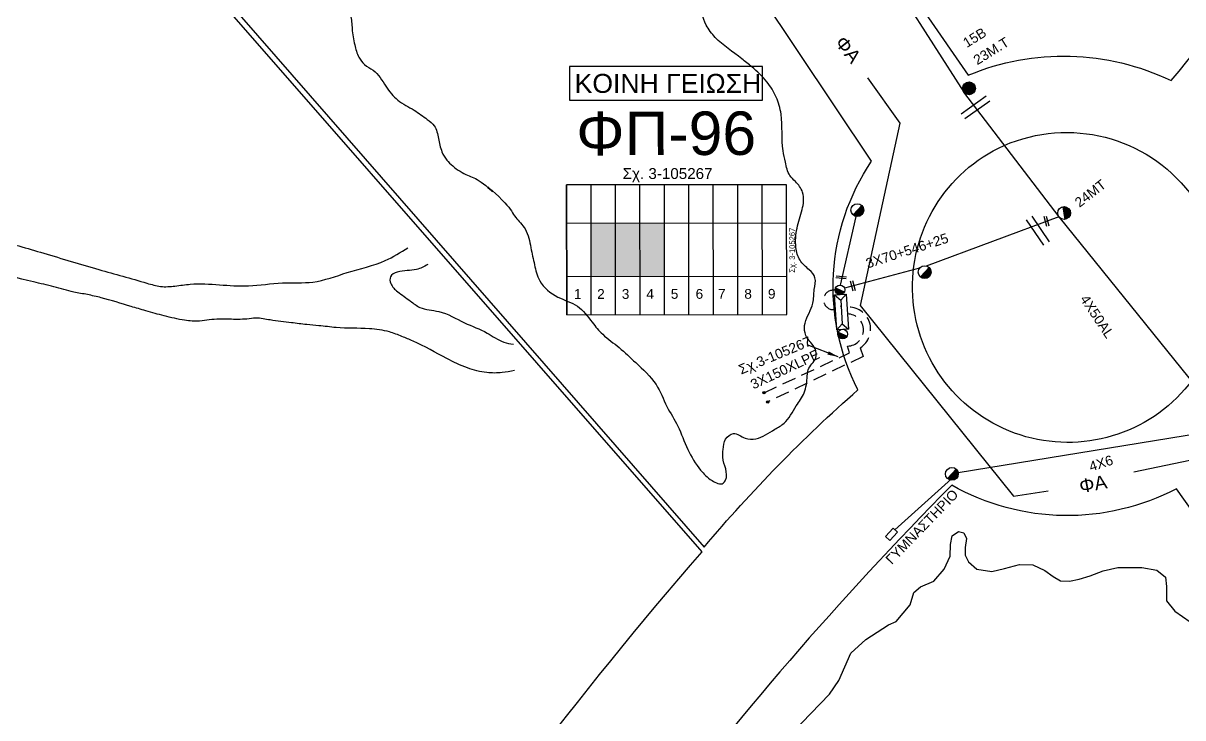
# Model space of a CAD drawing. Header units: millimetres. Extents: x 745 to 5694, y 762 to 3401.
# Drawn here: x 1699 to 1912.4, y 913 to 1040.9 of the extents above; entities that cross this region are included whole.
import ezdxf
from ezdxf.enums import TextEntityAlignment as Align

# ---------------------------------------------------------------- set-up
doc = ezdxf.new("R2010")
doc.units = ezdxf.units.MM
doc.linetypes.add('DASHED', pattern=[19.05, 12.7, -6.35])
for name, color, linetype in [('Άγνωστα', 7, 'Continuous'), ('Ασφαλειοκιβώτια Χ.Τ 9 αναχωρήσεων', 7, 'Continuous'), ('Επιγραφές - Σχήματα', 7, 'Continuous'), ('Μηχανική τομή', 7, 'Continuous'), ('Στύλος Ξύλινος', 7, 'Continuous'), ('Στύλος Ξύλινος @ 1', 7, 'Continuous'), ('Στύλος ΦΜ', 7, 'Continuous'), ('Στύλος ΦΜ @ 1', 7, 'Continuous'), ('Συνδέσεις', 7, 'Continuous'), ('Συνεστραμμένα ΧΤ   3x70+54.6+25 AL', 7, 'SYN_LINE'), ('Τομή', 7, 'Continuous'), ('Υποσταθμός εναέριος 2 στύλων', 7, 'Continuous'), ('Υποσταθμός πόλεως', 7, 'Continuous'), ('Υπόβαθρο ΔΕΗ', 7, 'Continuous'), ('Υπόγεια καλώδια Παροχών ΧΤ   4x50AL', 7, 'DASHED'), ('Υπόγεια καλώδια Παροχών ΧΤ   4x6', 7, 'DASHED')]:
    doc.layers.add(name, color=color, linetype=linetype)
doc.styles.add('arial', font='arial.ttf')
doc.styles.get("Standard").update_dxf_attribs({"font": 'arial.ttf'})
doc.linetypes.add('SYN_LINE', pattern='A,0.5,-0.0001,["/\\/\\/\\/",Standard,S=0.1,R=0,X=0,Y=-0.05],-0.25', length=0.7501)
doc.dimstyles.new('ISO-25', dxfattribs={"dimtxt": 2.5, "dimasz": 2.5, "dimexe": 1.25, "dimexo": 0.625, "dimtad": 1, "dimtxsty": 'Standard', "dimcen": 2.5, "dimadec": 0, "dimazin": 0, "dimtfac": 1, "dimtmove": 0, "dimatfit": 3, "dimfxl": 1, "dimarcsym": 0})

# ---------------------------------------------------------------- blocks, each defined once
blk = doc.blocks.new('ΥΠΑΡΧΩΝ ΤΣΙΜΕΝΤΕΝΙΟΣ ΣΤΥΛΟΣ')
at = {"layer": 'Στύλος ΦΜ'}
blk.add_hatch(color=256, dxfattribs=at).paths.add_polyline_path([(-1.29, -2.28, 0.574793), (2.62, 0, 0.268822), (1.3, 2.27)])
blk.add_line((-1.29, -2.28), (1.3, 2.27), dxfattribs=at)
blk.add_circle((0, 0), 2.62, dxfattribs=at)
at = {"layer": 'Στύλος ΦΜ', "flags": 4}
for tag, p in [('ΑΡΙΘΜΟΣ', (-4.68, 8.05)), ('ΤΥΠΟΣ', (-4.91, 3.03))]:
    blk.add_attdef(tag, p, '', height=4, dxfattribs=at)
blk = doc.blocks.new('ΥΠΑΡΧΩΝ ΞΥΛΙΝΟΣ ΣΤΥΛΟΣ')
at = {"layer": 'Στύλος Ξύλινος'}
h = blk.add_hatch(color=7, dxfattribs=at)
h.paths.add_polyline_path([(-2.62, 0, 0.270008), (-1.29, -2.28), (1.3, 2.27, 0.576266)])
h.paths.add_polyline_path([(-1.29, -2.28, 0.574793), (2.62, 0, 0.268822), (1.3, 2.27)])
at = {"layer": 'Στύλος Ξύλινος', "color": 7}
blk.add_line((-1.29, -2.28), (1.3, 2.27), dxfattribs=at)
blk.add_circle((0, 0), 2.62, dxfattribs=at)
at = {"layer": 'Στύλος Ξύλινος', "flags": 4}
for tag, p in [('ΑΡΙΘΜΟΣ', (-4.91, 8.6)), ('ΤΥΠΟΣ', (-4.85, 3.39))]:
    blk.add_attdef(tag, p, '', height=4, dxfattribs=at)
blk = doc.blocks.new('ΥΠΟΣΤΑΘΜΟΣ ΕΝΑΕΡΙΟΣ ΕΠΙ 2 ΣΤΥΛΩΝ')
at = {"layer": 'Υποσταθμός εναέριος 2 στύλων', "linetype": 'Continuous'}
for points in [[(-11.97, -2.11, 0.574793), (-8.45, -0.07, 0.268822), (-9.64, 1.98)], [(9.68, -2.15, 0.574793), (13.19, -0.1, 0.268822), (12.01, 1.95)]]:
    blk.add_hatch(color=256, dxfattribs=at).paths.add_polyline_path(points)
for p, q in [((-11.97, -2.11), (-9.64, 1.98)), ((9.68, -2.15), (12.01, 1.95))]:
    blk.add_line(p, q, dxfattribs=at)
for centre in [(-10.81, -0.07), (10.84, -0.1)]:
    blk.add_circle(centre, 2.36, dxfattribs=at)
at = {"layer": 'Υποσταθμός πόλεως', "linetype": 'Continuous', "ltscale": 40}
blk.add_lwpolyline([(-8.57, 2.82), (8.57, 2.82), (8.57, -2.82), (-8.57, -2.82)], close=True, dxfattribs=at)
for points in [[(-5.75, 0), (-8.57, 2.82)], [(-8.57, -2.82), (-5.75, 0)], [(-5.75, 0), (5.75, 0)], [(5.75, 0), (8.57, 2.82)], [(8.57, -2.82), (5.75, 0)]]:
    blk.add_lwpolyline(points, dxfattribs=at)
at = {"layer": 'Υποσταθμός εναέριος 2 στύλων', "ltscale": 40, "flags": 1}
for tag, p in [('ΜΕΤΑΣΧΗΜΑΤΙΣΜΟΣ', (14.09, 2.51)), ('ΙΣΧΥΣ', (14.07, -0.28)), ('ΑΡΙΘΜΟΣ', (14.19, -3))]:
    blk.add_attdef(tag, p, '', height=1.8, dxfattribs=at)
blk = doc.blocks.new('ΑΣΦΑΛΕΙΟΚΙΒΩΤΙΟ ΥΠΟΣΤΑΘΜΟΥ 9 ΑΝΑΧΩΡΗΣΕΩΝ')
at = {"layer": 'Ασφαλειοκιβώτια Χ.Τ 9 αναχωρήσεων', "ltscale": 40}
for p, q in [((-23.8, 40.36), (24.02, 40.36)), ((-9.72, 40.36), (-9.72, -40.64)), ((9.94, 40.36), (9.94, -40.64)), ((-23.8, 31.36), (24.02, 31.36)), ((-23.8, 22.36), (24.02, 22.36)), ((-23.8, 13.36), (24.02, 13.36)), ((-23.8, 4.36), (24.02, 4.36)), ((-23.8, -4.64), (24.02, -4.64)), ((-23.8, -13.64), (24.02, -13.64)), ((-23.8, -22.64), (24.02, -22.64)), ((-23.8, -31.64), (24.02, -31.64))]:
    blk.add_line(p, q, dxfattribs=at)
at = {"layer": 'Ασφαλειοκιβώτια Χ.Τ 9 αναχωρήσεων'}
blk.add_lwpolyline([(-23.8, -40.64), (24.02, -40.64), (24.02, 40.36), (-23.8, 40.36)], close=True, dxfattribs=at)
for s, p in [('1', (-17.96, 37.74)), ('2', (-17.96, 29.17)), ('3', (-17.96, 20.09)), ('4', (-17.96, 11.07)), ('5', (-17.96, 2.06)), ('6', (-17.96, -7.08)), ('7', (-17.96, -15.32)), ('8', (-17.96, -25)), ('9', (-17.96, -33.7))]:
    blk.add_text(s, height=3.6, rotation=270, dxfattribs=at).set_placement(p)
at = {"layer": 'Ασφαλειοκιβώτια Χ.Τ 9 αναχωρήσεων', "ltscale": 40}
for tag, height, p in [('ΟΝΟΜΑ', 5, (-0.16, 44.31)), ('ΚΕΙΜΕΝΟ 1', 2, (17.06, 35.59)), ('ΚΕΙΜΕΝΟ 2', 2, (17.06, 26.88)), ('ΚΕΙΜΕΝΟ 3', 2, (17.06, 17.69)), ('ΚΕΙΜΕΝΟ 4', 2, (17.06, 8.71)), ('ΚΕΙΜΕΝΟ 5', 2, (17.06, -0.13)), ('ΚΕΙΜΕΝΟ 6', 2, (17.06, -9.05)), ('ΚΕΙΜΕΝΟ 7', 2, (17.06, -18.13)), ('ΚΕΙΜΕΝΟ 8', 2, (17.06, -26.85)), ('ΚΕΙΜΕΝΟ 9', 2, (17.06, -35.99)), ('ΣΧ', 2, (-0.1, -42.64))]:
    blk.add_attdef(tag, text='', height=height, dxfattribs=at).set_placement(p, align=Align.MIDDLE_CENTER)
blk = doc.blocks.new('ΜΗΧΑΝΙΚΗ ΤΟΜΗ')
at = {"layer": 'Μηχανική τομή', "ltscale": 40}
for p, q in [((-1.89, 0.78), (1.89, 0.78)), ((1.89, 0), (-1.89, 0))]:
    blk.add_line(p, q, dxfattribs=at)
blk = doc.blocks.new('ΤΟΜΗ')
at = {"layer": 'Τομή', "ltscale": 40}
for p, q in [((-5.68, 0), (5.68, 0)), ((5.68, -2.33), (-5.68, -2.33))]:
    blk.add_line(p, q, dxfattribs=at)
blk = doc.blocks.new('_ΣΥΝΔΕΣΗ')
at = {"layer": 'Συνδέσεις', "linetype": 'SYN_LINE', "ltscale": 40}
blk.add_hatch(color=256, dxfattribs=at).paths.add_polyline_path([(0.5, -0.01, 1), (-0.5, -0.01, 1)])
at = {"layer": 'Συνδέσεις'}
blk.add_circle((0, -0.01), 0.5, dxfattribs=at)

msp = doc.modelspace()

# ---------------------------------------------------------------- hatches: boundary and pattern name
at = {"layer": 'Άγνωστα', "ltscale": 0.2}
for color, points in [(5, [(1803.52, 1004.07), (1803.53, 994.24), (1808.03, 994.24), (1808.02, 1004.07)]), (62, [(1808.02, 1004.07), (1808.03, 994.24), (1812.53, 994.25), (1812.52, 1004.08)]), (30, [(1812.52, 1004.08), (1812.53, 994.25), (1817.03, 994.25), (1817.02, 1004.08)])]:
    msp.add_hatch(color=color, dxfattribs=at).paths.add_polyline_path(points)

# ---------------------------------------------------------------- linework, layer by layer
at = {"layer": 'Άγνωστα', "color": 5, "linetype": 'SYN_LINE', "ltscale": 15}
msp.add_lwpolyline([(1852.27, 1005.31), (1849.35, 992.67)], dxfattribs=at)
at = {"layer": 'Άγνωστα', "color": 5, "linetype": 'DASHED', "ltscale": 0.2}
msp.add_lwpolyline([(1848.57, 991.66, 1.88919), (1849.54, 988.86)], format="xyb", dxfattribs=at)
at = {"layer": 'Άγνωστα', "color": 30, "linetype": 'DASHED', "ltscale": 0.2}
msp.add_lwpolyline([(1850.62, 988.57, -0.787772), (1853.05, 981.12), (1853.63, 979.52), (1836.04, 971.13)], format="xyb", dxfattribs=at)
at = {"layer": 'Άγνωστα', "color": 62, "linetype": 'DASHED', "ltscale": 0.2}
msp.add_lwpolyline([(1835.37, 972.83), (1851.09, 980.18), (1850.71, 981.43, 0.999838), (1850.7, 987.34, 0.8085)], format="xyb", dxfattribs=at)
at = {"layer": 'Επιγραφές - Σχήματα', "color": 173, "ltscale": 0.2}
msp.add_line((1850.96, 1061.2), (1872.16, 1028.17), dxfattribs=at)
at = {"layer": 'Επιγραφές - Σχήματα', "color": 85, "ltscale": 0.2}
msp.add_line((1854.42, 1030.85), (1860.37, 1022.45), dxfattribs=at)
at = {"layer": 'Επιγραφές - Σχήματα', "color": 190}
msp.add_lwpolyline([(1799.54, 1026.72), (1835.05, 1026.72), (1835.05, 1032.9), (1799.54, 1032.9)], close=True, dxfattribs=at)
at = {"layer": 'Επιγραφές - Σχήματα', "color": 85, "ltscale": 0.2}
for points in [[(1860.37, 1022.45), (1853.02, 988.89), (1881.25, 953.78), (1887.65, 954.75)], [(1903.45, 958.24), (1913.71, 960.42), (1945.13, 917.68)]]:
    msp.add_lwpolyline(points, dxfattribs=at)
at = {"layer": 'Επιγραφές - Σχήματα', "ltscale": 0.2}
msp.add_lwpolyline([(1857.74, 946.37), (1859.14, 947.87), (1859.91, 947.15), (1858.51, 945.65)], close=True, dxfattribs=at)
at = {"layer": 'Συνεστραμμένα ΧΤ   3x70+54.6+25 AL', "color": 5, "linetype": 'SYN_LINE', "ltscale": 20}
msp.add_lwpolyline([(1889.65, 1005.23), (1865.23, 996.17)], dxfattribs=at)
at = {"layer": 'Συνεστραμμένα ΧΤ   3x70+54.6+25 AL', "color": 5, "linetype": 'SYN_LINE', "ltscale": 15}
msp.add_lwpolyline([(1864, 995.76), (1850.16, 992.09)], dxfattribs=at)
at = {"layer": 'Υπόβαθρο ΔΕΗ'}
for points in [[(1856.7, 1054.88), (1872.94, 1031.32, -0.213717), (1910.28, 1030.32, 0.037183), (1952.84, 1089.76, -0.013681), (1990.95, 1157.65, -0.030922), (2029.69, 1214.54, -0.040101), (2064.95, 1256.96, 0.004591), (2085.87, 1277.95, 0.514085), (2060.53, 1288.89, 0.042499), (2015.98, 1231.66, 0.039618), (1998.17, 1200.53, -0.03), (1978.66, 1169.75, -0.04911), (1940.59, 1125.86, 0.010889), (1914.85, 1101.13, -0.020532), (1856.7, 1054.88)], [(1773.75, 1137.25), (1702.5, 1084.11), (1824.33, 944.42, -0.036778), (1852.63, 973.36, -0.272532), (1855.14, 1015.47), (1773.75, 1137.25)], [(1701.74, 1083.3), (1823.88, 943.55, 0.061989), (1708.03, 769.9, -6.115737)], [(1879.53, 1018.36, -0.78083), (1913.54, 974.33, -1.26712), (1879.53, 1018.36, -3.228838)], [(1804.88, 769.97), (1933.84, 923.33), (1911.28, 955.15, -0.254213), (1869.9, 955.79, 0.033616), (1812.5, 889.33, 0.037413), (1733.19, 770.6, 1.404528)]]:
    msp.add_lwpolyline(points, format="xyb", dxfattribs=at)
msp.add_lwpolyline([(1840.61, 910.27), (1847.42, 917.32), (1849.13, 919.84), (1851.35, 924.88), (1854.07, 927.41), (1858.24, 930.1), (1859.67, 930.71), (1862.23, 933.75), (1862.92, 936.06), (1864.14, 937.09), (1866.6, 938.12), (1868.52, 940.33), (1869.6, 942.73), (1869.65, 944.89), (1869.99, 946.51), (1871.15, 947.28), (1872.14, 947.04), (1872.62, 945.98), (1872.4, 944.31), (1872.4, 942.91), (1872.99, 941.68), (1874.53, 940.35), (1877.27, 939.89), (1879.64, 940.47), (1882.38, 941.21), (1884.86, 941.17), (1887.07, 940.1), (1888.56, 938.99), (1889.92, 938.17), (1891.56, 938.11), (1893.37, 938.51), (1895.4, 939.11), (1897.79, 940.05), (1900.49, 940.65), (1902.49, 940.65), (1904.88, 940.62), (1907.69, 940.18), (1909.26, 938.84), (1909.41, 937.17), (1909.41, 934.54), (1910.97, 932.6), (1913.81, 930.63)], dxfattribs=at)
for points in [[(1715, 1093.43), (1716.42, 1090.78), (1718.41, 1085.01), (1720.95, 1080.68), (1723.79, 1076.87), (1727.43, 1073.47), (1731.67, 1069.9), (1734.76, 1067.22), (1736.09, 1063.57), (1737.15, 1059.57), (1738.99, 1056.51), (1742.54, 1054.35), (1745.85, 1052.85), (1748.35, 1051.38), (1752.69, 1048.75), (1755.62, 1046.35), (1758.13, 1044.38), (1759.23, 1042.39), (1759.53, 1039.84), (1760, 1036.89), (1760.79, 1034.63), (1761.81, 1033.27), (1763.39, 1032.23), (1765.75, 1029.26), (1767.93, 1026.72), (1770.95, 1024.86), (1773.37, 1023.15), (1774.64, 1022), (1775.41, 1019.66), (1776.07, 1017.19), (1776.95, 1015.68), (1778.04, 1014.59), (1780.79, 1012.89), (1783.29, 1011.6), (1785.4, 1009.92), (1784.67, 1010.57), (1787.66, 1007.8), (1789.67, 1005.09), (1791.36, 1003), (1792.43, 999.53), (1793.1, 996.4), (1794.06, 993.47), (1797.4, 990.46), (1801.01, 988.76), (1803.72, 985.81), (1805.66, 983.59), (1808.69, 981.15), (1811.73, 978.38), (1815.47, 974.37), (1817.49, 970.29), (1819.47, 966.7), (1821.31, 962.39), (1823.68, 958.58), (1825.78, 956.66), (1827.84, 956.17), (1828.28, 956.75), (1827.76, 960.94), (1827.82, 962.4), (1828.28, 964.28), (1829.72, 965.31), (1831.87, 964.47), (1833.85, 964.35), (1837.34, 966.1), (1839.03, 967.21), (1841.29, 970.41), (1842.74, 972.82), (1843.31, 975.95), (1843.47, 977.05), (1844.88, 979.28), (1844.76, 980.93), (1843.94, 982.09), (1842.9, 983.86), (1842.9, 985.65), (1844.36, 989.31), (1844.59, 991.85), (1844.73, 994.02), (1843.67, 995.46), (1841.98, 997.24), (1841.23, 999.6), (1841.44, 1003.14), (1842.37, 1006.56), (1842.63, 1008.11), (1842.45, 1009.75), (1841.13, 1011.73), (1840.13, 1012.82), (1839.28, 1015.29), (1838.85, 1017.39), (1838.49, 1024.14), (1837.6, 1027.29), (1835.87, 1030.08), (1833.11, 1032.84), (1831.25, 1034.34), (1826.38, 1038.28), (1824.69, 1040.55), (1823.57, 1044.88), (1823.01, 1051.94), (1822.02, 1054.7), (1820.25, 1056.93), (1817.44, 1059.31), (1813.61, 1062.28), (1810.42, 1065.36), (1808.14, 1070), (1803.27, 1078.35), (1797.84, 1083.06), (1792.02, 1087.32), (1787.75, 1091.1), (1786.23, 1093.17), (1784.53, 1098.58), (1783.14, 1103.75), (1781.36, 1105.98), (1777.89, 1107.62), (1774.61, 1108.95), (1771.59, 1112.69), (1768.21, 1118.31), (1766.51, 1122.22), (1765.34, 1123.77), (1763.45, 1125.8), (1761.08, 1127.81)], [(1518.9, 951.32), (1524.35, 951.35), (1527.18, 950.98), (1530.86, 950.78), (1533.83, 950.7), (1536.57, 950.67), (1539.43, 951.64), (1542.94, 952.75), (1544.54, 953.51), (1549, 954.93), (1553.55, 955.84), (1558.62, 956.24), (1563.5, 956.62), (1568.5, 957.3), (1572.3, 957.6), (1575.25, 958.08), (1580.73, 959.61), (1586.92, 962.67), (1592.46, 966.4), (1599.74, 971.71), (1602.48, 973.59), (1605.59, 975.16), (1607.29, 975.69), (1611.29, 976.23), (1617.74, 976.44), (1620.35, 976.65), (1624.39, 977.46), (1629.01, 979.02), (1635.59, 982.56), (1637.56, 983.63), (1640.7, 985.27), (1646.29, 989.01), (1652.94, 994.51), (1658.71, 1000.41), (1661.05, 1001.82), (1674.51, 1003.89), (1678.57, 1004.61), (1684.58, 1003.31), (1693.61, 1001.07), (1702.75, 998.53), (1712.92, 995.53), (1721.76, 993.01), (1724.28, 992.41), (1726.91, 992.48), (1729.74, 992.82), (1740.46, 992.51), (1746.69, 993.08), (1752.32, 993.22), (1758.63, 994.96), (1765.64, 997.19), (1769.81, 999.52)], [(1789.42, 976.9), (1787.13, 976.53), (1784.32, 976.55), (1780.74, 977.41), (1776.97, 979.13), (1770.74, 982.35), (1768.71, 983.19), (1766.41, 984.03), (1762.7, 984.61), (1756.57, 984.84), (1753.39, 985.18), (1751.17, 985.38), (1748.34, 985.72), (1744.46, 986.23), (1741.81, 986.56), (1740.16, 986.41), (1736.9, 986.36), (1733.23, 986.25), (1731.45, 986.02), (1728.7, 986.18), (1724.95, 986.99), (1721.55, 987.93), (1718.84, 988.72), (1713.32, 990.33), (1710.82, 990.9), (1708.3, 991.37), (1704.64, 992.34), (1700.88, 993.23), (1692.14, 995.23), (1688.87, 995.61), (1685.79, 995.63), (1682.89, 995.86), (1680.61, 996.05), (1677.67, 996.16), (1672.72, 996.16), (1667.12, 994.53), (1661.95, 992.01), (1653.37, 985.17), (1649.75, 982.09), (1646.03, 979.65), (1641.57, 976.96), (1636.86, 974.81), (1634.71, 974.18), (1630.77, 973.08), (1626.41, 972.51), (1620.87, 971.24), (1614.94, 969.26), (1611.97, 968.15), (1606.85, 965.54), (1605.02, 964.25), (1605.2, 961.46), (1606.98, 960.23), (1611.53, 958.48), (1613.77, 956.8), (1617.11, 954.5), (1617.73, 952.74), (1616.29, 950.51), (1613.73, 950.12), (1610.54, 950.51), (1608.38, 951.56), (1604.52, 954.05), (1602.38, 954.96), (1601.82, 955.36), (1599.88, 955.63), (1597.89, 955.45), (1592.27, 953.33), (1589.16, 952.24), (1586.89, 952.07), (1580.52, 951.89), (1577.55, 951.96), (1575.42, 951.9), (1572.86, 951.53), (1569.62, 950.53), (1567.26, 949.61), (1563.99, 948.46), (1555.65, 946.24), (1548.8, 944.6), (1541.75, 942.93), (1538.11, 942.38), (1536.09, 941.97), (1529.58, 941.86), (1523.88, 942.15), (1518.82, 942.93)], [(1773.45, 996.43), (1771.39, 995.53), (1767.85, 995.05), (1766.58, 994.19), (1766.65, 992.96), (1767.92, 991.43), (1770.27, 989.71), (1771.99, 988.55), (1775.49, 987.79), (1780.21, 985.71), (1784.4, 983.83), (1787.43, 982.16), (1789.22, 981.75)]]:
    msp.add_spline(points, degree=3, dxfattribs=at)
at = {"layer": 'Υπόγεια καλώδια Παροχών ΧΤ   4x50AL', "color": 1, "linetype": 'Continuous', "ltscale": 0.2}
msp.add_lwpolyline([(1958.29, 915.15), (1945.13, 934.08), (1921.57, 965.71), (1889.66, 1005.21), (1872.16, 1028.17)], dxfattribs=at)
at = {"layer": 'Υπόγεια καλώδια Παροχών ΧΤ   4x6', "color": 1, "linetype": 'SYN_LINE', "ltscale": 20}
msp.add_lwpolyline([(1921.14, 966.24), (1871.09, 958.08), (1859.46, 947.56)], dxfattribs=at)

# ---------------------------------------------------------------- block references
at = {"layer": 'Ασφαλειοκιβώτια Χ.Τ 9 αναχωρήσεων'}
ref = msp.add_blockref('ΑΣΦΑΛΕΙΟΚΙΒΩΤΙΟ ΥΠΟΣΤΑΘΜΟΥ 9 ΑΝΑΧΩΡΗΣΕΩΝ', (1819.21, 999.11), dxfattribs=dict(at, xscale=0.4999999999999658, yscale=0.4999999999999658, zscale=0.4999999999999658, rotation=90.05590539590794))
ref.add_attrib('ΣΧ', 'Σχ. 3-105267', dxfattribs={"ltscale": 40, "height": 1, "rotation": 90.0559}).set_placement((1840.53, 999.08), align=Align.MIDDLE_CENTER)
at = {"layer": 'Μηχανική τομή'}
for p, xscale, yscale, zscale, rotation in [((1887.54, 1004.46), 0.4999999999999062, 0.4999999999999062, 0.4999999999999062, 105.204690129839), ((1849.54, 993.9), 0.5000000000000359, 0.5000000000000359, 0.5000000000000359, 354.0498498681591), ((1851.91, 992.58), 0.4999999999999062, 0.4999999999999062, 0.4999999999999062, 105.204690129839)]:
    msp.add_blockref('ΜΗΧΑΝΙΚΗ ΤΟΜΗ', p, dxfattribs=dict(at, xscale=xscale, yscale=yscale, zscale=zscale, rotation=rotation))
at = {"layer": 'Στύλος Ξύλινος @ 1', "ltscale": 40}
ref = msp.add_blockref('ΥΠΑΡΧΩΝ ΞΥΛΙΝΟΣ ΣΤΥΛΟΣ', (1873.09, 1028.88), dxfattribs=dict(at, xscale=0.4499999999997708, yscale=0.4499999999997708, zscale=0.4499999999997708, rotation=31.74638016709423))
ref.add_attrib('ΤΥΠΟΣ', '15B', (1872.68, 1036.31), dxfattribs={"layer": 'Στύλος Ξύλινος', "height": 1.8, "rotation": 31.7464, "flags": 4})
ref.add_attrib('ΑΡΙΘΜΟΣ', '23M.T', (1874.61, 1033.13), dxfattribs={"layer": 'Στύλος Ξύλινος', "height": 1.8, "rotation": 31.7464, "flags": 4})
at = {"layer": 'Στύλος ΦΜ @ 1', "ltscale": 40}
ref = msp.add_blockref('ΥΠΑΡΧΩΝ ΤΣΙΜΕΝΤΕΝΙΟΣ ΣΤΥΛΟΣ', (1890.59, 1005.93), dxfattribs=dict(at, xscale=0.4499999999996287, yscale=0.4499999999996287, zscale=0.4499999999996287, rotation=37.88257534313437))
ref.add_attrib('ΤΥΠΟΣ', '24ΜΤ', (1893.43, 1006.87), dxfattribs={"layer": 'Στύλος ΦΜ', "height": 1.8, "rotation": 37.8826, "flags": 4})
at = {"layer": 'Στύλος ΦΜ @ 1', "ltscale": 40, "xscale": 0.4499999999996779, "yscale": 0.4499999999996779, "zscale": 0.4499999999996779, "rotation": 346.8465568456768}
for p in [(1852.54, 1006.46), (1864.93, 995.04), (1869.93, 957.89)]:
    msp.add_blockref('ΥΠΑΡΧΩΝ ΤΣΙΜΕΝΤΕΝΙΟΣ ΣΤΥΛΟΣ', p, dxfattribs=at)
at = {"layer": 'Συνδέσεις', "xscale": 0.4499999999998181, "yscale": 0.4499999999998181, "zscale": 0.4499999999998181}
for p in [(1835.34, 972.84), (1836.03, 971.15)]:
    msp.add_blockref('_ΣΥΝΔΕΣΗ', p, dxfattribs=at)
at = {"layer": 'Τομή'}
for p, xscale, yscale, zscale, rotation in [((1874.62, 1024.9), 0.4999999999999751, 0.4999999999999751, 0.4999999999999751, 215.5015718789225), ((1886.25, 1003), 0.4999999999998733, 0.4999999999998733, 0.4999999999998733, 304.1374046519252)]:
    msp.add_blockref('ΤΟΜΗ', p, dxfattribs=dict(at, xscale=xscale, yscale=yscale, zscale=zscale, rotation=rotation))
at = {"layer": 'Υποσταθμός εναέριος 2 στύλων', "xscale": 0.3770821413425721, "yscale": 0.3770821413425721, "zscale": 0.3770821413425721, "rotation": 273.6053049046961}
msp.add_blockref('ΥΠΟΣΤΑΘΜΟΣ ΕΝΑΕΡΙΟΣ ΕΠΙ 2 ΣΤΥΛΩΝ', (1849.61, 987.71), dxfattribs=at)

# ---------------------------------------------------------------- texts
at = {"layer": 'Άγνωστα', "insert": (1832.63, 975.05), "char_height": 1.8, "width": 19.229, "attachment_point": 1, "rotation": 25.3155, "style": 'arial'}
msp.add_mtext('3X150ΧLPE', dxfattribs=at)
at = {"layer": 'Επιγραφές - Σχήματα', "color": 85, "char_height": 2.5, "width": 19.229, "attachment_point": 1, "style": 'arial'}
for insert, rotation in [((1850.2, 1038.81), 308.5105), ((1893.18, 956.79), 10.5557)]:
    msp.add_mtext('ΦΑ', dxfattribs=dict(at, insert=insert, rotation=rotation))
at = {"layer": 'Επιγραφές - Σχήματα', "color": 190, "insert": (1800.49, 1031.55), "char_height": 3.5, "width": 35.1311, "attachment_point": 1}
msp.add_mtext('KOINH ΓΕΙΩΣΗ', dxfattribs=at)
at = {"layer": 'Επιγραφές - Σχήματα', "width": 69.1904, "attachment_point": 1, "style": 'arial'}
for s, insert, char_height, rotation in [('ΦΠ-96', (1800.76, 1024.57), 8, 0.1115), ('Σχ.3-105267', (1830.45, 977.83), 1.8, 22.5529), ('ΓΥΜΝΑΣΤΗΡΙΟ', (1857.56, 942.33), 1.8, 46.0481)]:
    msp.add_mtext(s, dxfattribs=dict(at, insert=insert, char_height=char_height, rotation=rotation))
at = {"layer": 'Επιγραφές - Σχήματα', "insert": (1809.32, 1014.2), "char_height": 2, "width": 17.0364, "attachment_point": 1}
msp.add_mtext('Σχ. 3-105267', dxfattribs=at)
at = {"layer": 'Συνεστραμμένα ΧΤ   3x70+54.6+25 AL', "insert": (1853.89, 997.43), "char_height": 1.8, "width": 21.132, "attachment_point": 1, "rotation": 17.8681, "style": 'arial'}
msp.add_mtext('3X70+546+25', dxfattribs=at)
at = {"layer": 'Υπόγεια καλώδια Παροχών ΧΤ   4x50AL', "insert": (1894.93, 991.09), "char_height": 1.8, "width": 21.132, "attachment_point": 1, "rotation": 303.8779, "style": 'arial'}
msp.add_mtext('4X50AL', dxfattribs=at)
at = {"layer": 'Υπόγεια καλώδια Παροχών ΧΤ   4x6', "insert": (1894.98, 960.02), "char_height": 1.8, "width": 21.132, "attachment_point": 1, "rotation": 17.8681, "style": 'arial'}
msp.add_mtext('4X6', dxfattribs=at)

# ---------------------------------------------------------------- leaders
at = {"layer": 'Επιγραφές - Σχήματα', "ltscale": 40}
msp.add_leader([(1849.01, 979.43), (1843.32, 981.67)], dimstyle='ISO-25', override={"dimasz": 2, "dimtad": 0}, dxfattribs=at)

doc.saveas('drawing.dxf')
